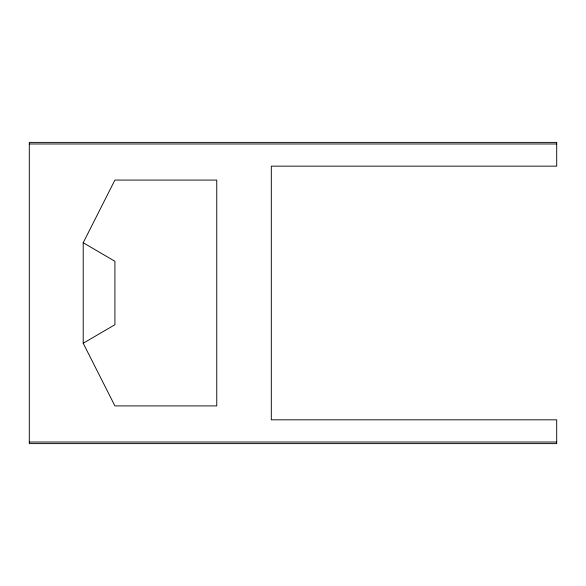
<?xml version="1.0" encoding="UTF-8"?>
<svg xmlns="http://www.w3.org/2000/svg" width="586" height="586" viewBox="0 0 586 586"><rect width="100%" height="100%" fill="white"/><g stroke="black" fill="none" stroke-linecap="round" stroke-linejoin="round"><path stroke-width="0.88" d="M83.205 242.729L114.915 180.07L216.754 180.07L216.754 405.915L114.915 405.915L83.205 343.25L83.205 242.729L114.915 261.283L114.915 324.703L83.205 343.25M29.3 143.98L556.7 143.973M29.3 442.027L556.7 442.027M556.7 142.391L29.3 142.391L29.3 443.609L556.7 443.609L556.7 419.825L271.311 419.825L271.311 166.153L556.7 166.153L556.7 142.391"/></g></svg>
